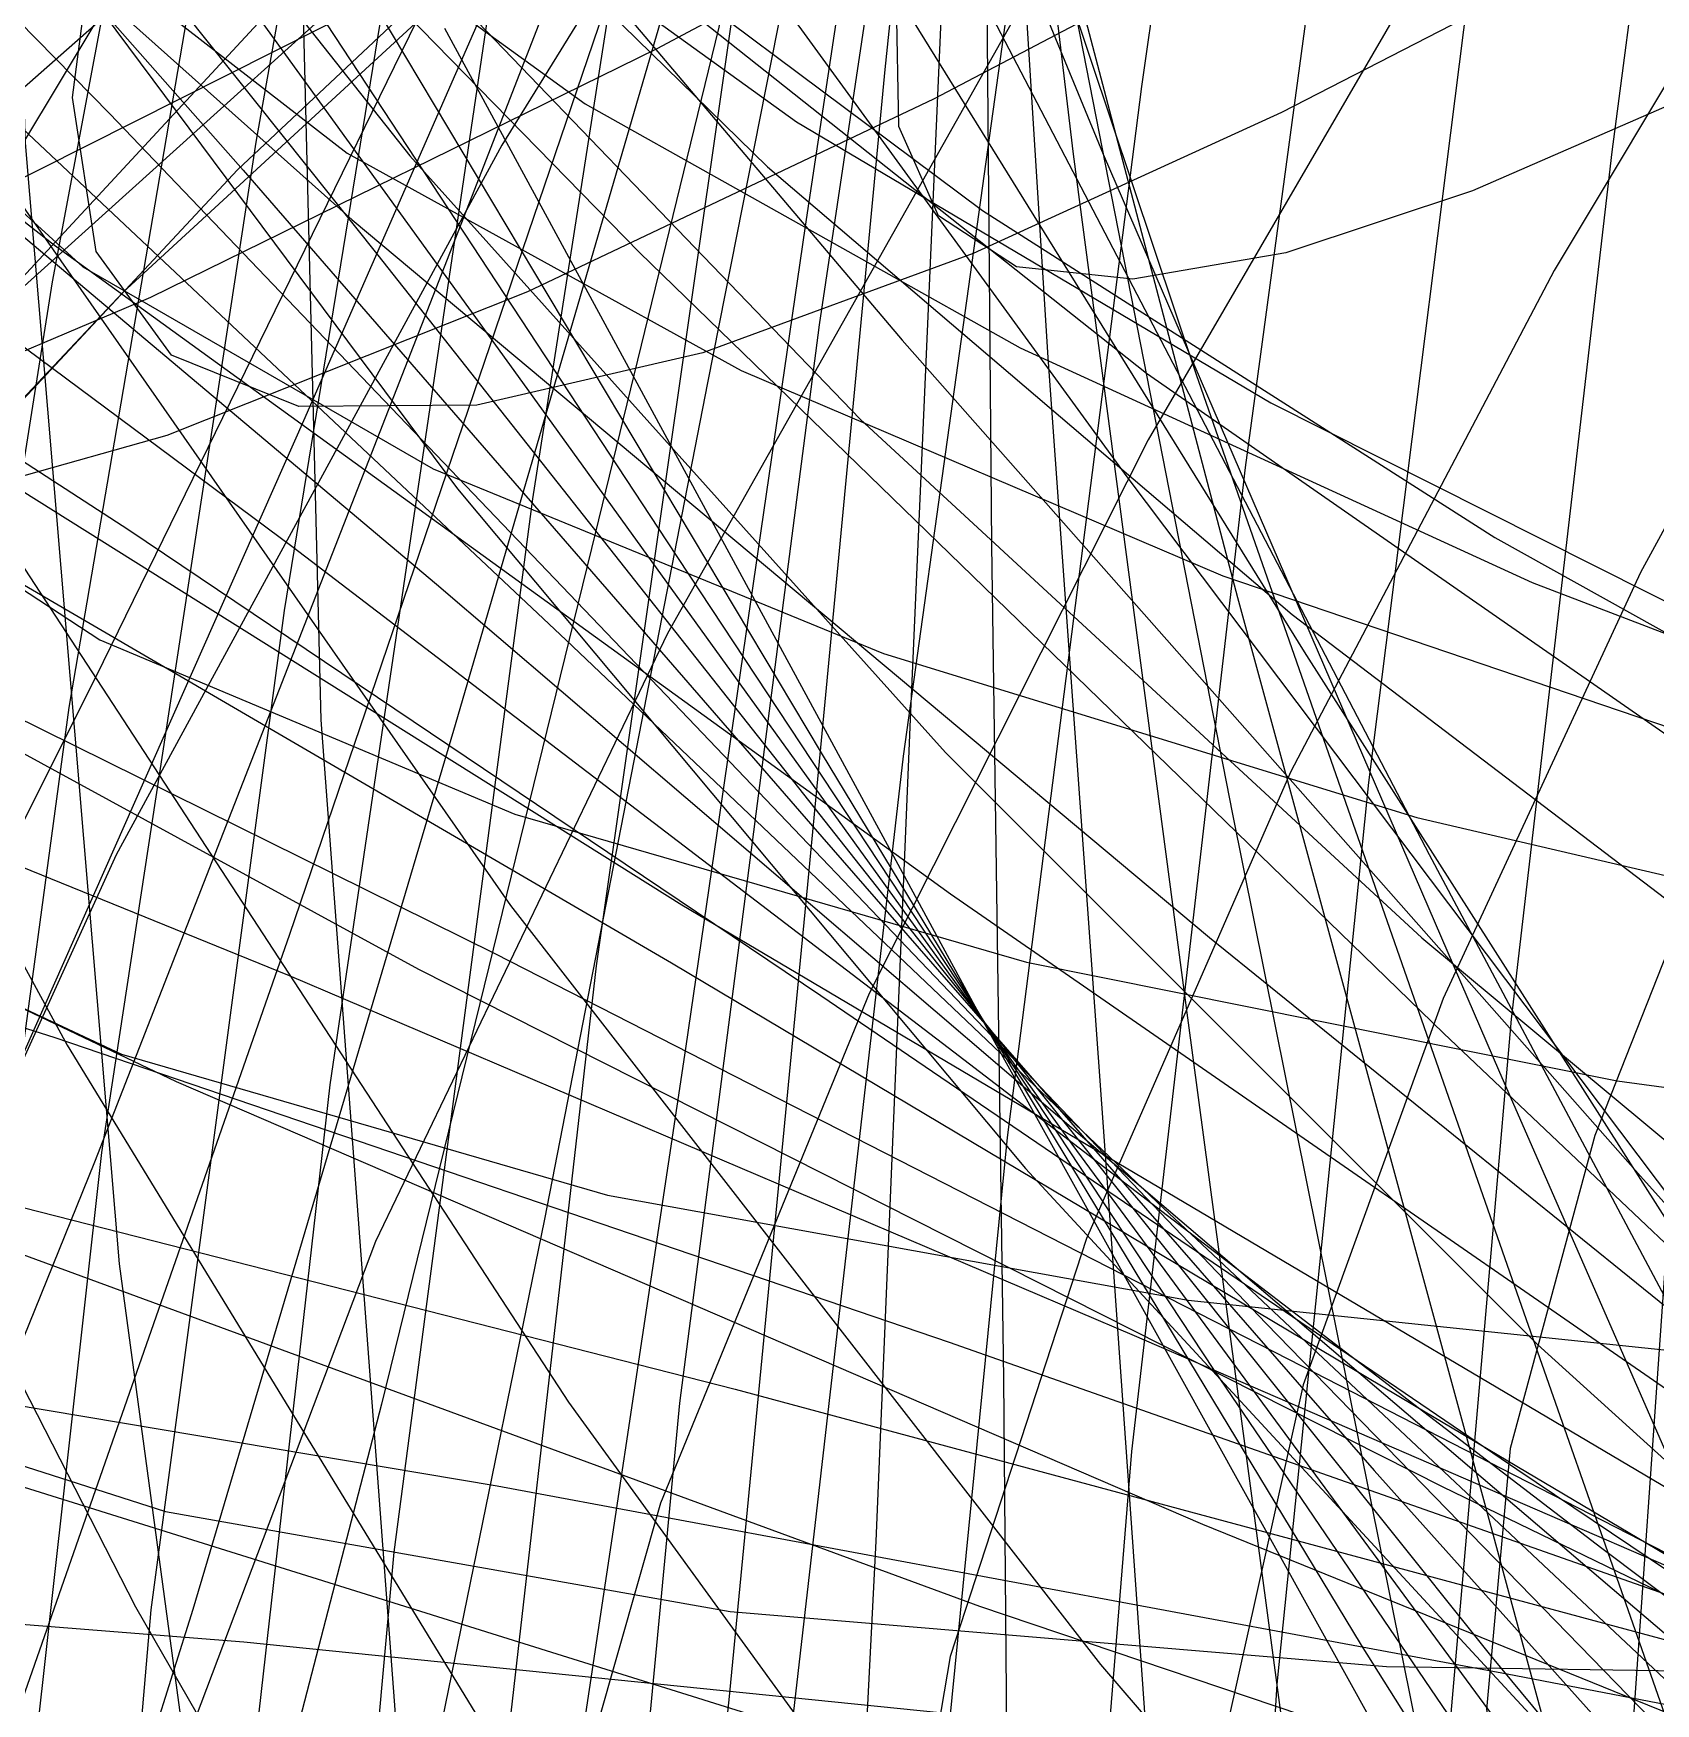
# Model space of a CAD drawing. Header units: metres. Extents: x 6 to 209, y 2 to 206.
# Drawn here: x 80.93 to 93.15, y 91.71 to 104.3 of the extents above; entities that cross this region are included whole.
import ezdxf

# ---------------------------------------------------------------- set-up
doc = ezdxf.new("R2010")
doc.units = ezdxf.units.M

msp = doc.modelspace()

# ---------------------------------------------------------------- linework, layer by layer
for points in [[(90.457, 112.1446), (89.2762, 103.9016), (88.2634, 95.9811), (87.5354, 88.6064), (87.1965, 81.9825), (87.335, 76.2894), (88.0189, 71.676), (89.2929, 68.2555), (91.1766, 66.1021), (93.6628, 65.248), (96.7175, 65.6837), (100.2808, 67.3578), (104.2682, 70.1799), (108.5738, 74.0236), (113.0734, 78.7313), (117.6288, 84.1204), (122.0925, 89.9894), (126.3129, 96.1253), (130.1395, 102.3114), (133.4286, 108.3348)], [(74.1197, 110.5187), (77.3609, 103.6914), (81.1808, 96.6766), (85.4341, 89.7174), (89.9687, 83.0601), (94.6309, 76.9446), (99.2708, 71.5965), (103.7476, 67.2189), (107.9343, 63.9849), (111.7217, 62.0318), (115.0223, 61.4557), (117.7727, 62.3083), (119.9354, 64.5946), (121.4999, 68.2729), (122.482, 73.2554), (122.9231, 79.4117), (122.8876, 86.5727), (122.4605, 94.5363), (121.7431, 103.0743), (120.8489, 111.9399)], [(80.5652, 111.9426), (80.8629, 103.4777), (81.5719, 95.0277), (82.6719, 86.8929), (84.1388, 79.3631), (85.9458, 72.708), (88.0639, 67.167), (90.4626, 62.9412), (93.1109, 60.186), (95.9776, 59.0054), (99.0322, 59.4482), (102.2456, 61.5066), (105.5899, 65.1158), (109.0392, 70.1566), (112.5696, 76.4594), (116.1591, 83.81), (119.7877, 91.9571), (123.4371, 100.6213), (127.0904, 109.5047)], [(84.0317, 111.5517), (82.6018, 103.4831), (81.4389, 95.8685), (80.6622, 88.9183), (80.3754, 82.8207), (80.6617, 77.7362), (81.5811, 73.792), (83.1667, 71.078), (85.4239, 69.6442), (88.3286, 69.499), (91.8287, 70.6097), (95.8445, 72.9036), (100.2717, 76.271), (104.9845, 80.5693), (109.8402, 85.6283), (114.6832, 91.2562), (119.3513, 97.2469), (123.6806, 103.3867), (127.512, 109.4627)], [(77.0688, 109.0764), (80.5035, 103.4838), (84.5204, 97.7292), (88.9667, 92.0091), (93.6812, 86.5239), (98.5004, 81.471), (103.2637, 77.037), (107.8196, 73.3919), (112.0302, 70.6826), (115.7765, 69.0274), (118.962, 68.5124), (121.5156, 69.1875), (123.3943, 71.0649), (124.5838, 74.1184), (125.0986, 78.2839), (124.9813, 83.4618), (124.3001, 89.5195), (123.1461, 96.2965), (121.6295, 103.6091), (119.8746, 111.2567)], [(88.123, 110.6395), (86.8485, 102.1046), (85.795, 93.9781), (85.0832, 86.4878), (84.82, 79.8404), (85.0932, 74.2147), (85.9684, 69.7557), (87.4857, 66.57), (89.6576, 64.7223), (92.4681, 64.2339), (95.8728, 65.082), (99.7999, 67.2009), (104.1523, 70.4849), (108.8108, 74.7922), (113.6381, 79.9498), (118.483, 85.7603), (123.1862, 92.0091), (127.5854, 98.4713), (131.5211, 104.9205)], [(87.0177, 110.2431), (84.2095, 103.0237), (81.3873, 95.7955), (78.5588, 88.8064), (75.7331, 82.2966), (72.9209, 76.4898), (70.1349, 71.5858), (67.3905, 67.7528), (64.7052, 65.1218), (62.0994, 63.782), (59.5961, 63.7775), (57.2202, 65.1056), (54.9991, 67.717), (52.9612, 71.5178), (51.136, 76.3719), (49.5532, 82.1066), (48.2418, 88.5186), (47.2297, 95.3805), (46.5422, 102.4497), (46.2021, 109.4763)], [(82.5297, 110.2223), (81.0661, 102.4307), (79.9151, 95.1547), (79.1925, 88.5926), (78.9966, 82.9191), (79.4041, 78.28), (80.4669, 74.7871), (82.2094, 72.515), (84.6274, 71.4986), (87.6876, 71.7327), (91.3282, 73.1721), (95.4609, 75.7336), (99.9736, 79.2994), (104.7341, 83.7216), (109.5943, 88.8271), (114.3957, 94.4243), (118.9745, 100.31), (123.1675, 106.2763)], [(93.7158, 110.2251), (92.8205, 103.409), (92.0622, 96.872), (91.5347, 90.7987), (91.3217, 85.3574), (91.4933, 80.6956), (92.103, 76.9342), (93.1857, 74.1643), (94.7554, 72.4443), (96.8047, 71.7979), (99.3049, 72.2141), (102.2059, 73.6476), (105.4387, 76.0209), (108.917, 79.2275), (112.54, 83.1354), (116.1963, 87.5926), (119.7675, 92.4321), (123.1322, 97.4782), (126.1703, 102.5527), (128.7677, 107.4812)], [(87.9635, 109.9834), (87.3417, 104.0305), (86.7587, 97.8865), (86.1662, 91.7425), (85.5162, 85.7898), (84.7637, 80.2136), (83.8689, 75.1862), (82.7987, 70.8614), (81.5291, 67.3693), (80.046, 64.8117), (78.3466, 63.2588), (76.4396, 62.7468), (74.3457, 63.2767), (72.0967, 64.8148), (69.7355, 67.2933), (67.314, 70.6135), (64.8921, 74.649), (62.5357, 79.2501), (60.3143, 84.2495), (58.299, 89.4681), (56.5595, 94.7213), (55.1622, 99.8256), (54.1677, 104.6049)], [(86.2591, 110.0145), (88.9879, 103.3906), (91.9745, 96.473), (95.054, 89.4367), (98.0581, 82.4609), (100.8221, 75.7233), (103.1907, 69.3943), (105.0244, 63.6318), (106.2048, 58.5758), (106.639, 54.3443), (106.2636, 51.0295), (105.047, 48.6948), (102.9911, 47.3736), (100.1312, 47.0677), (96.5356, 47.7483), (92.3026, 49.3569), (87.558, 51.8077), (82.45, 54.9911), (77.1448, 58.7773), (71.8205, 63.0217)], [(91.1139, 108.8332), (90.0593, 101.0309), (89.2023, 93.6139), (88.65, 86.7907), (88.4963, 80.7498), (88.8186, 75.6532), (89.6736, 71.6319), (91.0955, 68.781), (93.0939, 67.1571), (95.6528, 66.7769), (98.7313, 67.6167), (102.264, 69.6135), (106.1635, 72.6681), (110.3226, 76.6485), (114.6188, 81.3946), (118.9176, 86.7248), (123.0775, 92.4418), (126.9549, 98.34), (130.4093, 104.2129), (133.3081, 109.8603)], [(88.0165, 109.6561), (88.7621, 103.3918), (89.6233, 96.8829), (90.5035, 90.3159), (91.3061, 83.8794), (91.938, 77.7576), (92.3134, 72.1246), (92.3575, 67.1382), (92.0097, 62.9349), (91.2261, 59.6254), (89.9817, 57.291), (88.2713, 55.9808), (86.1106, 55.7107), (83.5355, 56.4627), (80.6013, 58.1859), (77.3811, 60.7984), (73.9634, 64.1907)], [(77.2201, 108.0552), (81.5006, 103.6949), (85.8605, 99.1412), (90.2171, 94.5778), (94.4878, 90.189), (98.5929, 86.1526), (102.4577, 82.6341), (106.014, 79.7798), (109.2025, 77.7122), (111.974, 76.5248), (114.2905, 76.2791), (116.126, 77.0018), (117.4671, 78.6841), (118.3127, 81.2813), (118.6735, 84.7149), (118.5717, 88.8748), (118.0395, 93.6229), (117.1175, 98.7985), (115.8536, 104.2234), (114.3007, 109.7084)], [(86.3586, 105.5991), (85.1662, 97.2746), (84.2808, 89.5109), (83.8165, 82.5234), (83.8694, 76.5018), (84.5146, 71.6038), (85.8018, 67.9502), (87.754, 65.6208), (90.365, 64.6525), (93.5999, 65.0379), (97.3954, 66.726), (101.6618, 69.6246), (106.2857, 73.6036), (111.1335, 78.5001), (116.0564, 84.124), (120.8948, 90.265), (125.4845, 96.7004), (129.6619, 103.2029), (133.2702, 109.5484)], [(80.4069, 107.4853), (84.5802, 101.7149), (88.7526, 95.9298), (92.8601, 90.3491), (96.8411, 85.1847), (100.6367, 80.6341), (104.1931, 76.8728), (107.4622, 74.0482), (110.4027, 72.2741), (112.9806, 71.6266), (115.1705, 72.1411), (116.955, 73.8111), (118.3251, 76.5881), (119.2804, 80.3831), (119.8277, 85.07), (119.9813, 90.4896), (119.7616, 96.4553), (119.1943, 102.7594), (118.3093, 109.181)], [(85.999, 109.2111), (84.6871, 100.7934), (83.6429, 92.8548), (82.9859, 85.6162), (82.8195, 79.2754), (83.2271, 74.0007), (84.2679, 69.9251), (85.9746, 67.1425), (88.3514, 65.7045), (91.3732, 65.619), (94.9863, 66.8504), (99.1094, 69.3212), (103.6365, 72.9147), (108.4399, 77.48), (113.3747, 82.8369), (118.2836, 88.7829), (123.0025, 95.1002), (127.366, 101.5637), (131.2132, 107.9489)], [(86.2637, 108.9275), (82.9624, 101.3813), (79.6523, 93.9142), (76.3532, 86.7864), (73.0857, 80.247), (69.8715, 74.5244), (66.7334, 69.8191), (63.6954, 66.2957), (60.7824, 64.0779), (58.02, 63.2434), (55.4347, 63.8211), (53.0528, 65.7908), (50.9008, 69.0827), (49.0043, 73.5808), (47.3881, 79.1263), (46.0752, 85.5235), (45.0863, 92.5465), (44.4398, 99.9473), (44.1507, 107.4645)], [(87.6577, 108.9161), (86.741, 102.8501), (85.8408, 96.6512), (84.9179, 90.5159), (83.9344, 84.6386), (82.8553, 79.2052), (81.6508, 74.3865), (80.2977, 70.3325), (78.7809, 67.1672), (77.0943, 64.9843), (75.2417, 63.844), (73.237, 63.7712), (71.1042, 64.7546), (68.877, 66.747), (66.5978, 69.6673), (64.3165, 73.4034), (62.0892, 77.8162), (59.9761, 82.7446), (58.0398, 88.0109), (56.3431, 93.4277), (54.9467, 98.804), (53.9071, 103.9523), (53.2749, 108.6949)], [(87.8779, 108.9914), (84.4568, 103.4604), (81.5503, 98.11), (79.2796, 93.1192), (77.7507, 88.6497), (77.0499, 84.8407), (77.2406, 81.8041), (78.3611, 79.6201), (80.4221, 78.3351), (83.4066, 77.9601), (87.2691, 78.4702), (91.9375, 79.8059), (97.3141, 81.8757), (103.2795, 84.5593), (109.6951, 87.7123), (116.4081, 91.172), (123.2558, 94.7631), (130.0708, 98.3045), (136.6864, 101.6165), (142.9418, 104.5273)], [(83.4206, 105.2764), (87.1572, 101.3945), (91.39, 97.4861), (95.9618, 93.6823), (100.7082, 90.1156), (105.4633, 86.9152), (110.0652, 84.2026), (114.3622, 82.0872), (118.2178, 80.6623), (121.5154, 80.0015), (124.1621, 80.1565), (126.0918, 81.1544), (127.2676, 82.9971), (127.6822, 85.6607), (127.3584, 89.0963), (126.3476, 93.231), (124.7277, 97.9706), (122.5999, 103.2022), (120.0849, 108.7982)], [(87.4502, 108.4129), (89.6879, 101.7315), (92.1048, 94.809), (94.5534, 87.8275), (96.8853, 80.9715), (98.957, 74.4214), (100.6358, 68.3483), (101.8046, 62.9079), (102.3669, 58.2362), (102.2502, 54.4442), (101.4094, 51.6152), (99.8286, 49.8021), (97.5218, 49.0256), (94.533, 49.2742), (90.9348, 50.5048), (86.8259, 52.6444), (82.328, 55.5928), (77.5817, 59.2269), (72.7412, 63.4043)], [(80.0046, 108.2671), (85.4941, 102.6512), (91.5548, 96.7641), (97.941, 90.7136), (104.3951, 84.6128), (110.6574, 78.5768), (116.4754, 72.72), (121.6128, 67.1523), (125.8585, 61.9766), (129.034, 57.2856), (131.0001, 53.1592), (131.6621, 49.6627), (130.973, 46.8448), (128.9358, 44.7367), (125.6032, 43.3513), (121.076, 42.6833), (115.4994, 42.7097), (109.0586, 43.3912), (101.9714, 44.6736), (94.4815, 46.49), (86.8491, 48.7632), (79.3423, 51.409), (72.2272, 54.3384)], [(87.2381, 107.8973), (86.0073, 101.6674), (84.7766, 95.3658), (83.5157, 89.1954), (82.1961, 83.3552), (80.7925, 78.033), (79.2844, 73.3989), (77.6575, 69.5997), (75.9049, 66.7536), (74.0276, 64.9462), (72.035, 64.2276), (69.9455, 64.6106), (67.7858, 66.0704), (65.5904, 68.5458), (63.401, 71.9408), (61.265, 76.1285), (59.2344, 80.9557), (57.3638, 86.248), (55.7089, 91.816), (54.3245, 97.4624), (53.2627, 102.9886), (52.5706, 108.2018)], [(83.6609, 108.1589), (79.9889, 102.0518), (76.9398, 96.2125), (74.6446, 90.8341), (73.215, 86.0885), (72.7399, 82.1208), (73.2813, 79.0437), (74.8717, 76.9339), (77.513, 75.8298), (81.1749, 75.73), (85.7964, 76.5937), (91.2866, 78.3425), (97.5272, 80.8635), (104.3765, 84.0137), (111.6733, 87.6253), (119.2419, 91.5122), (126.8975, 95.4772), (134.4523, 99.3192), (141.7209, 102.8411), (148.5268, 105.8573)], [(76.0942, 107.9164), (80.4585, 103.9444), (84.9377, 99.7303), (89.4423, 95.4488), (93.8819, 91.2772), (98.1686, 87.3887), (102.2191, 83.9464), (105.9571, 81.097), (109.3154, 78.9654), (112.2375, 77.6503), (114.6793, 77.2201), (116.61, 77.7107), (118.0125, 79.1238), (118.8836, 81.4265), (119.2337, 84.5526), (119.0862, 88.4047), (118.4757, 92.8575), (117.4473, 97.762), (116.0541, 102.951), (114.3556, 108.2447)], [(77.55, 108.0498), (83.3273, 102.8976), (89.7893, 97.4883), (96.6842, 91.9092), (103.7444, 86.2525), (110.6963, 80.6136), (117.2707, 75.088), (123.2117, 69.7692), (128.2869, 64.7463), (132.295, 60.1015), (135.0735, 55.9079), (136.5045, 52.228), (136.5192, 49.1118), (135.1003, 46.5959), (132.2825, 44.7026), (128.152, 43.4397), (122.843, 42.8008), (116.5331, 42.7654), (109.4375, 43.3005), (101.8008, 44.3618), (93.8889, 45.8953), (85.9793, 47.8393), (78.3515, 50.1272), (71.277, 52.6889)], [(82.3662, 108.02), (87.4719, 101.9888), (93.0368, 95.689), (98.8252, 89.2477), (104.5935, 82.7968), (110.0991, 76.4693), (115.1093, 70.3954), (119.41, 64.6984), (122.8133, 59.4916), (125.1646, 54.8746), (126.3486, 50.9307), (126.2932, 47.7244), (124.9724, 45.2999), (122.4075, 43.68), (118.6666, 42.8657), (113.862, 42.8366), (108.1466, 43.5521), (101.7088, 44.9529), (94.7654, 46.9636), (87.5544, 49.4954), (80.3265, 52.4494), (73.3361, 55.7201)], [(88.1819, 108.0712), (88.5713, 101.8603), (89.0315, 95.4662), (89.4798, 89.0764), (89.8344, 82.8786), (90.0179, 77.0541), (89.9602, 71.7717), (89.602, 67.1824), (88.8972, 63.414), (87.8149, 60.5669), (86.3411, 58.711), (84.4795, 57.8835), (82.252, 58.0877), (79.6976, 59.293), (76.8723, 61.4365), (73.8465, 64.4251)], [(78.2794, 108.0597), (82.5061, 103.2724), (86.7815, 98.3445), (91.0293, 93.4702), (95.1741, 88.8418), (99.1436, 84.6432), (102.8704, 81.0425), (106.2938, 78.1868), (109.3612, 76.1956), (112.0294, 75.1576), (114.2655, 75.1264), (116.0473, 76.1191), (117.3638, 78.1152), (118.2151, 81.0569), (118.6116, 84.8518), (118.5736, 89.3752), (118.1302, 94.4749), (117.3175, 99.9763), (116.1779, 105.6885)], [(84.1303, 108.0172), (82.816, 99.9513), (81.8103, 92.421), (81.2278, 85.6339), (81.1658, 79.773), (81.7005, 74.9909), (82.8828, 71.405), (84.7367, 69.0935), (87.2575, 68.093), (90.4114, 68.398), (94.1362, 69.9611), (98.3432, 72.695), (102.9199, 76.476), (107.7335, 81.1485), (112.6355, 86.5308), (117.4669, 92.4214), (122.0634, 98.6067), (126.2611, 104.868)], [(87.4706, 107.9771), (82.4639, 103.2733), (78.2026, 98.7106), (74.8546, 94.4263), (72.5607, 90.5404), (71.4292, 87.1521), (71.5319, 84.3363), (72.9016, 82.1413), (75.5301, 80.5881), (79.3685, 79.6697), (84.3282, 79.3523), (90.2842, 79.5768), (97.0784, 80.2618), (104.5251, 81.3072), (112.4171, 82.5982), (120.5323, 84.0104), (128.6412, 85.4144), (136.5148, 86.6818), (143.9314, 87.6898), (150.6849, 88.3267), (156.5908, 88.496)], [(79.3269, 107.8882), (83.5217, 102.6302), (87.7386, 97.2905), (91.9075, 92.0751), (95.9596, 87.1858), (99.8297, 82.8129), (103.4571, 79.1284), (106.7879, 76.2795), (109.7752, 74.3833), (112.3809, 73.5226), (114.5763, 73.7427), (116.342, 75.0496), (117.6686, 77.4095), (118.5563, 80.7503), (119.0144, 84.9634), (119.0606, 89.9079), (118.7199, 95.4154), (118.0239, 101.2956), (117.0088, 107.3433)], [(82.5074, 106.913), (81.1938, 99.2202), (80.2294, 92.1155), (79.7236, 85.7919), (79.7673, 80.4172), (80.4285, 76.1277), (81.7499, 73.0246), (83.7462, 71.1701), (86.4036, 70.5863), (89.6791, 71.2544), (93.5024, 73.1158), (97.7772, 76.0744), (102.3849, 80.0003), (107.1881, 84.7347), (112.0352, 90.0955), (116.766, 95.884), (121.217, 101.8922), (125.227, 107.9096)], [(84.0233, 104.3404), (88.0523, 96.9103), (92.0369, 89.7298), (95.9362, 83.0575), (99.7113, 77.134), (103.325, 72.1741), (106.7432, 68.3581), (109.9341, 65.8262), (112.8697, 64.6729), (115.5247, 64.9439), (117.8779, 66.6341), (119.9114, 69.6879), (121.6106, 74.001), (122.9649, 79.424), (123.9668, 85.7677), (124.6119, 92.8096), (124.8992, 100.3019), (124.8303, 107.9802)], [(74.4389, 107.5594), (77.8148, 100.0302), (81.6946, 92.4418), (85.9363, 85.0609), (90.3941, 78.1516), (94.9237, 71.9656), (99.387, 66.7335), (103.6571, 62.6565), (107.6226, 59.8991), (111.1907, 58.5834), (114.2905, 58.7843), (116.8749, 60.5272), (118.9219, 63.7862), (120.4342, 68.4854), (121.4394, 74.5011), (121.9875, 81.6659), (122.1487, 89.7743), (122.0101, 98.5895), (121.6719, 107.8518)], [(74.8444, 107.663), (79.3255, 104.0517), (83.9635, 100.152), (88.6608, 96.131), (93.3187, 92.16), (97.8397, 88.4085), (102.131, 85.0382), (106.1065, 82.1965), (109.6897, 80.0113), (112.8157, 78.5864), (115.4329, 77.997), (117.5041, 78.2876), (119.0076, 79.4697), (119.9371, 81.5211), (120.3019, 84.387), (120.1256, 87.9812), (119.4454, 92.1896), (118.3101, 96.8737), (116.7786, 101.8753), (114.917, 107.0228)], [(80.2989, 107.7567), (83.7617, 103.3785), (87.7999, 98.8831), (92.2604, 94.4206), (96.9806, 90.1451), (101.7939, 86.2094), (106.5359, 82.7592), (111.0502, 79.9282), (115.1933, 77.8333), (118.8402, 76.5702), (121.8879, 76.21), (124.2594, 76.7966), (125.9059, 78.3447), (126.808, 80.8394), (126.9764, 84.2363), (126.4507, 88.4627), (125.2979, 93.4199), (123.6095, 98.9865), (121.4977, 105.0221)], [(80.3481, 105.9342), (84.1227, 100.8688), (88.4016, 95.7473), (93.026, 90.7457), (97.8307, 86.0406), (102.6508, 81.8034), (107.3264, 78.1937), (111.709, 75.3541), (115.6664, 73.405), (119.0866, 72.4399), (121.8824, 72.5223), (123.9933, 73.6829), (125.388, 75.9189), (126.0646, 79.1933), (126.0504, 83.4361), (125.4007, 88.5468), (124.1958, 94.397), (122.5382, 100.8352), (120.5481, 107.6912)], [(94.6298, 107.5654), (93.876, 101.4993), (93.2739, 95.7455), (92.9044, 90.4655), (92.8383, 85.8045), (93.1332, 81.8868), (93.8311, 78.8116), (94.9564, 76.6504), (96.5149, 75.444), (98.4929, 75.2024), (100.8579, 75.9041), (103.559, 77.4974), (106.5286, 79.9028), (109.6849, 83.0157), (112.9345, 86.7104), (116.1753, 90.8449), (119.3007, 95.266), (122.2027, 99.8145), (124.7762, 104.3315)], [(85.2764, 107.3913), (81.4509, 99.5654), (77.6308, 91.9163), (73.8486, 84.7149), (70.1373, 78.2169), (66.5299, 72.6535), (63.0594, 68.2234), (59.7579, 65.0852), (56.6569, 63.3525), (53.7865, 63.0889), (51.175, 64.3065), (48.8488, 66.9647), (46.8317, 70.972), (45.1445, 76.1889), (43.8053, 82.433), (42.8282, 89.4849), (42.2242, 97.0967), (42, 105)], [(86.7053, 106.8605), (85.1322, 100.419), (83.5483, 93.9716), (81.9323, 87.7295), (80.2651, 81.8973), (78.5305, 76.6654), (76.7173, 72.2041), (74.8196, 68.6572), (72.8377, 66.1371), (70.7793, 64.7207), (68.6588, 64.4473), (66.4982, 65.3167), (64.3259, 67.2894), (62.1769, 70.2884), (60.0914, 74.2013), (58.1139, 78.8846), (56.2915, 84.1692), (54.6732, 89.8655), (53.3074, 95.7711), (52.2409, 101.677), (51.5171, 107.3757)], [(73.4195, 107.288), (78.0482, 104.0249), (82.8833, 100.4289), (87.8189, 96.6599), (92.7461, 92.8842), (97.5572, 89.2683), (102.1478, 85.9729), (106.4208, 83.1466), (110.2888, 80.9207), (113.6767, 79.404), (116.5235, 78.6786), (118.7846, 78.7973), (120.4321, 79.7807), (121.4554, 81.617), (121.8615, 84.2617), (121.6741, 87.6392), (120.9321, 91.6453), (119.6882, 96.1507), (118.0069, 101.0056), (115.9616, 106.0449)], [(84.5229, 107.3406), (89.1655, 100.9608), (94.1605, 94.3308), (99.286, 87.5952), (104.3152, 80.9023), (109.0255, 74.3998), (113.2061, 68.2304), (116.6668, 62.5272), (119.2438, 57.4102), (120.8071, 52.9823), (121.2645, 49.3263), (120.5654, 46.5029), (118.7032, 44.5487), (115.715, 43.4758), (111.6813, 43.2713), (106.7228, 43.8985), (100.9961, 45.2984), (94.6891, 47.3922), (88.0134, 50.0841), (81.1977, 53.2647), (74.4794, 56.8154)], [(75.1273, 107.3657), (81.0845, 102.7048), (87.8375, 97.8172), (95.1324, 92.7691), (102.6956, 87.6313), (110.2441, 82.4776), (117.4955, 77.383), (124.1778, 72.4221), (130.0398, 67.6672)], [(77.1105, 106.7204), (80.7807, 100.3873), (84.9592, 93.9856), (89.4914, 87.7385), (94.218, 81.8683), (98.9803, 76.5891), (103.6263, 72.0986), (108.0152, 68.5718), (112.0227, 66.1538), (115.5448, 64.9554), (118.5013, 65.0485), (120.8383, 66.4636), (122.5294, 69.1886), (123.5765, 73.1687), (124.0087, 78.3085), (123.8813, 84.4745), (123.2725, 91.5002), (122.2806, 99.191), (121.0196, 107.3309)], [(82.8892, 107.2466), (83.0924, 99.1278), (83.6841, 91.1971), (84.6543, 83.7364), (85.9896, 77.0116), (87.673, 71.2633), (89.6846, 66.6979), (92.0019, 63.4804), (94.6, 61.7286), (97.4526, 61.5086), (100.5317, 62.8328), (103.8087, 65.6589), (107.254, 69.8916), (110.8382, 75.3859), (114.5316, 81.9518), (118.305, 89.3615), (122.1295, 97.3571), (125.9767, 105.6596)], [(88.6339, 107.1478), (87.4804, 98.854), (86.5831, 91.0429), (86.0556, 83.9327), (85.9959, 77.7183), (86.4826, 72.5649), (87.5709, 68.6024), (89.2908, 65.9217), (91.6446, 64.5717), (94.6069, 64.5577), (98.1248, 65.8421), (102.1193, 68.346), (106.4878, 71.9518), (111.1074, 76.5083), (115.839, 81.8359), (120.5318, 87.7332), (125.0292, 93.9843), (129.1732, 100.3664), (132.8112, 106.6578)], [(70.2253, 95.5244), (77.0825, 94.5889), (84.4206, 93.3542), (92.0336, 91.937), (99.7071, 90.4615), (107.2256, 89.0541), (114.3792, 87.8389), (120.9706, 86.9318), (126.8218, 86.4366), (131.7797, 86.4399), (135.7209, 87.0079), (138.5557, 88.1833), (140.2305, 89.9831), (140.7296, 92.3977), (140.0749, 95.3904), (138.3248, 98.8986), (135.5717, 102.8353), (131.9387, 107.0919)], [(97.0369, 107.118), (94.8922, 103.6394), (93.0379, 100.238), (91.5499, 97.0285), (90.4956, 94.1164), (89.9316, 91.5941), (89.9009, 89.5378), (90.4319, 88.0048), (91.5366, 87.0314), (93.2103, 86.632), (95.4309, 86.7984), (98.1597, 87.5006), (101.3425, 88.6874), (104.9107, 90.2889), (108.7836, 92.2191), (112.8709, 94.3788), (117.0751, 96.6599), (121.2949, 98.949), (125.4283, 101.1319), (129.3756, 103.0981), (133.0427, 104.7445)], [(83.0699, 106.6098), (86.4583, 103.2966), (90.4123, 99.9227), (94.783, 96.5966), (99.4106, 93.4306), (104.1304, 90.5361), (108.7781, 88.0204), (113.1962, 85.9826), (117.2387, 84.5097), (120.777, 83.674), (123.7036, 83.5301), (125.9362, 84.1128), (127.4202, 85.4358), (128.1302, 87.4908), (128.071, 90.248), (127.277, 93.6561), (125.8107, 97.6444), (123.7599, 102.125), (121.2346, 106.9948)], [(86.387, 106.7581), (81.5992, 102.3484), (77.5974, 98.0984), (74.5409, 94.1323), (72.5606, 90.557), (71.7537, 87.4588), (72.1803, 84.9009), (73.861, 82.9212), (76.7756, 81.5318), (80.8636, 80.7189), (86.026, 80.4443), (92.1284, 80.6468), (99.005, 81.2454), (106.4646, 82.1427), (114.2963, 83.2293), (122.2768, 84.388), (130.178, 85.4989), (137.774, 86.4443), (144.8492, 87.1136), (151.2051, 87.4077)], [(71.7827, 106.7562), (76.5816, 103.8462), (81.646, 100.5603), (86.8602, 97.0515), (92.1047, 93.4813), (97.2595, 90.0136), (102.2076, 86.8081), (106.8388, 84.0148), (111.053, 81.7682), (114.7629, 80.1821), (117.8967, 79.3455), (120.4001, 79.319), (122.2376, 80.1325), (123.393, 81.7837), (123.87, 84.2381), (123.691, 87.4301), (122.8965, 91.2649), (121.5429, 95.6219), (119.7004, 100.3588), (117.4501, 105.3164)], [(81.5479, 106.7917), (85.696, 100.4766), (89.8239, 94.2238), (93.8745, 88.2659), (97.7931, 82.8255), (101.5279, 78.1067), (105.0314, 74.2882), (108.2613, 71.5168), (111.1811, 69.9016), (113.7605, 69.5106), (115.9765, 70.3677), (117.8125, 72.452), (119.2593, 75.6983), (120.314, 79.999), (120.9805, 85.2084), (121.2681, 91.1472), (121.1915, 97.6092), (120.7696, 104.3683)], [(60.3043, 106.7169), (61.1886, 103.9695), (63.6094, 101.3058), (67.5001, 98.7356), (72.7435, 96.2594), (79.1751, 93.8697), (86.5892, 91.552), (94.7456, 89.2858), (103.3783, 87.047), (112.204, 84.8093), (120.9327, 82.5459), (129.2773, 80.232), (136.9635, 77.8461), (143.7399, 75.3717), (149.3861, 72.7989), (153.7208, 70.1258)], [(88.246, 106.7218), (90.0012, 100.0503), (91.8699, 93.1962), (93.7222, 86.3461), (95.4291, 79.6864), (96.8678, 73.3977), (97.9268, 67.6486), (98.5098, 62.5903), (98.54, 58.3517), (97.9634, 55.0353), (96.7506, 52.7138), (94.8986, 51.4281), (92.431, 51.1861), (89.3978, 51.9628), (85.8736, 53.7012), (81.9553, 56.3149), (77.7586, 59.6911), (73.4145, 63.695)], [(88.0942, 106.6071), (88.1471, 100.4454), (88.2359, 94.1615), (88.2908, 87.9438), (88.2433, 81.9786), (88.0301, 76.4439), (87.5951, 71.5033), (86.8924, 67.3002), (85.8882, 63.9537), (84.5627, 61.5539), (82.9109, 60.1595), (80.9437, 59.7956), (78.6872, 60.453), (76.1829, 62.0891), (73.4858, 64.6291), (70.6632, 67.9691), (67.7922, 71.9796), (64.9575, 76.5107), (62.2481, 81.3967), (59.7547, 86.4627), (57.566, 91.5303), (55.766, 96.4244), (54.4309, 100.9788), (53.626, 105.0424)], [(61.1024, 106.5662), (63.8953, 103.7233), (68.145, 100.8868), (73.7163, 98.0623), (80.4273, 95.2506), (88.0564, 92.4484), (96.3497, 89.6489), (105.0298, 86.8439), (113.8053, 84.0241), (122.3815, 81.1814), (130.47, 78.3092), (137.7995, 75.4042), (144.1248, 72.4674), (149.2353, 69.5046), (152.9629, 66.5273)], [(89.7325, 106.3752), (85.6245, 104.1846), (81.809, 102.3126), (78.3735, 100.8549), (75.393, 99.8913), (72.9285, 99.4817), (71.0249, 99.6648), (69.71, 100.4558), (68.9937, 101.8464), (68.8684, 103.8047), (69.3093, 106.2762)], [(84.3458, 104.4083), (83.159, 96.3766), (82.3212, 88.9635), (81.9421, 82.3726), (82.1123, 76.7803), (82.8998, 72.3305), (84.3468, 69.1293), (86.4674, 67.2422), (89.2468, 66.6919), (92.6411, 67.4581), (96.5785, 69.4782), (100.9613, 72.6503), (105.6689, 76.8366), (110.5621, 81.8689), (115.4875, 87.5542), (120.2828, 93.6823), (124.7824, 100.0329), (128.8234, 106.3834)], [(94.7272, 106.4216), (92.3862, 102.5148), (90.4032, 98.7382), (88.8618, 95.2181), (87.8346, 92.0689), (87.3811, 89.3891), (87.5449, 87.2577), (88.3523, 85.7318), (89.8107, 84.8443), (91.9082, 84.6029), (94.6135, 84.9901), (97.8767, 85.9638), (101.6307, 87.4594), (105.7928, 89.3915), (110.2675, 91.6579), (114.9493, 94.143), (119.7256, 96.7226), (124.481, 99.2681), (129.1, 101.6516), (133.4713, 103.7511), (137.491, 105.4544)], [(86.3836, 106.2878), (90.504, 99.6397), (94.8789, 92.7743), (99.3022, 85.8509), (103.5668, 79.031), (107.4718, 72.4736), (110.8299, 66.3302), (113.4752, 60.7401), (115.2686, 55.8258), (116.1036, 51.69), (115.9102, 48.4118), (114.6578, 46.045), (112.3563, 44.6163), (109.0564, 44.1249), (104.8475, 44.5432), (99.8551, 45.8176), (94.2364, 47.871), (88.1747, 50.6059), (81.8733, 53.9076), (75.5481, 57.6487), (69.4202, 61.6937)], [(86.0436, 105.7381), (84.0929, 99.0474), (82.1262, 92.4235), (80.1317, 86.0871), (78.0996, 80.2489), (76.0233, 75.1031), (73.9003, 70.8199), (71.7328, 67.5397), (69.5284, 65.3687), (67.3003, 64.3745), (65.0675, 64.584), (62.8545, 65.9827), (60.6912, 68.5147), (58.6117, 72.0852), (56.654, 76.5637), (54.8587, 81.7883), (53.2678, 87.5718), (51.9234, 93.7083), (50.8663, 99.9803), (50.135, 106.1662)], [(72.865, 106.2423), (78.8882, 102.079), (85.8116, 97.7337), (93.3834, 93.2527), (101.3289, 88.6851), (109.3597, 84.0828), (117.1845, 79.499), (124.5191, 74.9877), (131.097, 70.6026)], [(64.7366, 106.0771), (69.2856, 102.9188), (75.1065, 99.6898), (82.0021, 96.4019), (89.7374, 93.0659), (98.0477, 89.6916), (106.6476, 86.2889), (115.2417, 82.8682), (123.5343, 79.4412), (131.24, 76.0213), (138.094, 72.6241), (143.8612, 69.2678), (148.3443, 65.9735), (151.3912, 62.765)], [(69.9189, 106.0068), (74.8977, 103.4716), (80.2113, 100.5199), (85.7343, 97.2978), (91.3351, 93.9616), (96.8802, 90.6717), (102.2384, 87.5867), (107.2847, 84.8575), (111.9042, 82.6213), (115.9956, 80.9968), (119.4741, 80.0792), (122.2739, 79.9367), (124.3498, 80.608), (125.6786, 82.1002), (126.259, 84.3886), (126.1116, 87.4172), (125.2773, 91.1006), (123.8157, 95.3266), (121.8029, 99.9603), (119.3281, 104.8485)], [(84.9118, 106.0554), (80.2926, 101.8913), (76.5075, 97.9002), (73.709, 94.1946), (72.0192, 90.87), (71.5252, 88.0016), (72.2758, 85.6421), (74.2797, 83.8206), (77.5045, 82.5416), (81.8775, 81.7858), (87.2882, 81.511), (93.5916, 81.6548), (100.6128, 82.1369), (108.153, 82.8629), (115.9959, 83.7283), (123.9148, 84.623), (131.6804, 85.4358), (139.0685, 86.0591), (145.8672, 86.3933), (151.884, 86.3511)], [(82.7578, 105.7551), (86.8624, 98.8794), (90.9319, 92.154), (94.917, 85.825), (98.7702, 80.1249), (102.4473, 75.2638), (105.907, 71.4223), (109.1128, 68.7448), (112.0322, 67.3344), (114.6384, 67.2488), (116.9093, 68.4986), (118.8286, 71.0465), (120.385, 74.8085), (121.5725, 79.6569), (122.3901, 85.4247), (122.841, 91.9113), (122.9328, 98.8898), (122.6765, 106.1149)], [(72.4496, 97.4123), (79.1425, 95.8886), (86.2137, 94.084), (93.4705, 92.129), (100.7149, 90.1599), (107.7497, 88.3138), (114.3853, 86.723), (120.4459, 85.5093), (125.7748, 84.7799), (130.2397, 84.622), (133.7367, 85.1003), (136.1933, 86.2531), (137.5708, 88.0911), (137.8647, 90.5964), (137.1047, 93.7226), (135.353, 97.3962), (132.7019, 101.5187), (129.27, 105.9699)], [(78.6254, 105.8895), (79.5047, 104.175), (81.2986, 102.5439), (83.9398, 101.0197), (87.3315, 99.6275), (91.3509, 98.3929), (95.8538, 97.3416), (100.679, 96.4983), (105.6547, 95.8862), (110.6041, 95.5262), (115.3518, 95.4359), (119.7302, 95.6295), (123.5851, 96.1165), (126.7811, 96.9019), (129.2068, 97.9856), (130.7784, 99.3621), (131.4428, 101.0208), (131.1793, 102.9457), (130.0006, 105.1158)], [(91.8998, 105.8833), (90.9883, 98.6553), (90.2956, 91.8607), (89.9177, 85.6894), (89.9371, 80.3104), (90.4193, 75.8661), (91.4099, 72.4676), (92.9327, 70.1915), (94.9882, 69.0775), (97.5531, 69.1274), (100.5809, 70.3055), (104.0032, 72.54), (107.7318, 75.7261), (111.6615, 79.7298), (115.6739, 84.3929), (119.6411, 89.5389), (123.4305, 94.9793), (126.909, 100.5201), (129.9485, 105.9692)], [(83.0585, 105.8379), (78.5671, 101.8794), (74.9667, 98.1019), (72.4041, 94.6076), (70.9933, 91.4817), (70.8119, 88.7895), (71.8976, 86.5748), (74.2465, 84.8586), (77.8136, 83.6391), (82.5129, 82.8922), (88.2213, 82.5731), (94.7814, 82.6183), (102.0075, 82.9488), (109.6912, 83.4736), (117.6088, 84.0932), (125.5283, 84.7046), (133.2175, 85.2049), (140.4518, 85.4963), (147.0213, 85.4897), (152.7386, 85.1092)], [(83.7347, 105.7576), (86.6767, 103.6343), (90.2518, 101.5184), (94.3264, 99.4682), (98.7513, 97.5451), (103.367, 95.8113), (108.009, 94.3275), (112.5145, 93.1511), (116.7273, 92.3337), (120.5034, 91.9196), (123.7166, 91.9439), (126.2621, 92.4311), (128.0608, 93.3943), (129.0614, 94.8343), (129.2426, 96.7394), (128.6135, 99.0856), (127.213, 101.837), (125.1086, 104.9468)], [(85.6774, 104.6271), (89.3155, 101.7406), (93.445, 98.8688), (97.9133, 96.1043), (102.5589, 93.5408), (107.2176, 91.2705), (111.7279, 89.3802), (115.9368, 87.9483), (119.7051, 87.0425), (122.912, 86.7166), (125.4599, 87.0087), (127.277, 87.9398), (128.3198, 89.5128), (128.5748, 91.7122), (128.0583, 94.5042), (126.8159, 97.8375), (124.9203, 101.6453), (122.469, 105.8467)], [(88.4368, 104.633), (85.7048, 99.7795), (83.5031, 95.1965), (81.9303, 91.0343), (81.0692, 87.4248), (80.983, 84.4766), (81.7132, 82.2714), (83.2777, 80.861), (85.6696, 80.2659), (88.8571, 80.4746), (92.7839, 81.4443), (97.3709, 83.1021), (102.5183, 85.3488), (108.1086, 88.0617), (114.01, 91.1002), (120.0807, 94.3101), (126.173, 97.5306), (132.1385, 100.5993), (137.8319, 103.3591), (143.1165, 105.6642)], [(82.5104, 105.6379), (85.0852, 103.771), (88.3627, 101.9316), (92.2206, 100.1645), (96.5175, 98.5173), (101.0979, 97.0385), (105.7978, 95.7763), (110.4506, 94.7765), (114.893, 94.081), (118.9704, 93.7265), (122.5427, 93.7429), (125.4892, 94.152), (127.7124, 94.9671), (129.142, 96.1916), (129.7368, 97.8195), (129.4863, 99.8343), (128.4111, 102.2105), (126.5616, 104.913)], [(84.1378, 104.8715), (79.5692, 102.5715), (75.4059, 100.7144), (71.7412, 99.3998), (68.6526, 98.7061), (66.1997, 98.6876), (64.4224, 99.372), (63.3404, 100.7599), (62.9524, 102.8242), (63.237, 105.5111)], [(91.0386, 105.555), (87.7084, 103.8068), (84.6499, 102.3537), (81.9317, 101.2707), (79.6118, 100.6182), (77.7357, 100.4394), (76.3349, 100.7591), (75.4269, 101.5827), (75.014, 102.8957), (75.0842, 104.6644)], [(77.2994, 105.5412), (76.1338, 103.3293), (75.9904, 101.31), (76.8769, 99.5046), (78.7648, 97.932), (81.5896, 96.6082), (85.2536, 95.5457), (89.6289, 94.7538), (94.562, 94.2382), (99.8793, 94.0012), (105.3928, 94.0415), (110.9072, 94.3543), (116.2264, 94.932), (121.1607, 95.7636), (125.5333, 96.836), (129.1869, 98.1336), (131.9889, 99.6392), (133.8364, 101.334), (134.6598, 103.1984), (134.4255, 105.2121)], [(91.8668, 105.6061), (89.3272, 101.2385), (87.2254, 97.065), (85.6524, 93.224), (84.6861, 89.839), (84.3885, 87.0139), (84.8026, 84.8298), (85.9515, 83.3419), (87.8362, 82.5781), (90.4361, 82.5376), (93.7084, 83.1913), (97.59, 84.4831), (101.9984, 86.3321), (106.8348, 88.6356), (111.9866, 91.2731), (117.3312, 94.1106), (122.7392, 97.0061), (128.0793, 99.8147), (133.2217, 102.3941), (138.0426, 104.6103)], [(84.7811, 105.4327), (88.0789, 102.9672), (91.9398, 100.5038), (96.2202, 98.1171), (100.764, 95.884), (105.4085, 93.8812), (109.9903, 92.1827), (114.3508, 90.8567), (118.3415, 89.9637), (121.83, 89.5538), (124.7038, 89.6651), (126.8745, 90.322), (128.2807, 91.5343), (128.8902, 93.2965), (128.7008, 95.5879), (127.7402, 98.373), (126.0648, 101.602), (123.7575, 105.2129)], [(96.8921, 104.6378), (95.1702, 101.5868), (93.7503, 98.6734), (92.6945, 95.9943), (92.056, 93.6355), (91.8768, 91.6699), (92.1864, 90.1538), (93.0001, 89.1259), (94.3188, 88.6055), (96.1278, 88.5919), (98.398, 89.0649), (101.0859, 89.985), (104.1351, 91.2957), (107.4777, 92.9249), (111.0367, 94.7883), (114.7279, 96.7922), (118.4629, 98.837), (122.1516, 100.8214), (125.7051, 102.6455), (129.0386, 104.2155), (132.0738, 105.4466)], [(87.8011, 105.2679), (87.5325, 99.1332), (87.2736, 92.9372), (86.9658, 86.8692), (86.5532, 81.1147), (85.9846, 75.8483), (85.2164, 71.2285), (84.2142, 67.392), (82.955, 64.4488), (81.4279, 62.4791), (79.6358, 61.5303), (77.5947, 61.6156), (75.3343, 62.7135), (72.897, 64.7691), (70.3365, 67.696), (67.7166, 71.3791), (65.1086, 75.6793), (62.5895, 80.4384), (60.2389, 85.4843), (58.1366, 90.6376), (56.3596, 95.7177), (54.9796, 100.5493), (54.06, 104.9686)], [(92.8943, 105.0237), (90.3317, 103.7048), (88.0071, 102.6433), (85.9716, 101.8941), (84.2671, 101.5001), (82.925, 101.4898), (81.9658, 101.8768), (81.3982, 102.659), (81.2194, 103.819), (81.4153, 105.3243)], [(74.6323, 98.7832), (81.0866, 96.7352), (87.8267, 94.4368), (94.6746, 92.0295), (101.4493, 89.659), (107.9727, 87.4697), (114.0756, 85.5986), (119.6027, 84.1705), (124.418, 83.2926), (128.4086, 83.0503), (131.4884, 83.504), (133.6003, 84.6859), (134.7182, 86.5988), (134.8467, 89.2159), (134.0212, 92.4806), (132.3054, 96.3088), (129.7895, 100.5915), (126.5862, 105.1982)], [(77.3881, 104.7), (77.7778, 102.8924), (79.14, 101.2296), (81.4257, 99.7312), (84.5533, 98.4163), (88.4113, 97.3028), (92.8628, 96.4071), (97.7498, 95.7439), (102.8986, 95.3255), (108.1267, 95.1617), (113.2483, 95.2595), (118.0816, 95.6224), (122.4548, 96.2511), (126.2124, 97.1426), (129.2206, 98.2904), (131.372, 99.6848), (132.5897, 101.3128), (132.8298, 103.1583), (132.0829, 105.2026)], [(88.6699, 105.026), (89.9637, 98.418), (91.3179, 91.6892), (92.6197, 85.0279), (93.7587, 78.6204), (94.6315, 72.6449), (95.1459, 67.2654), (95.2245, 62.6265), (94.8083, 58.8483), (93.8588, 56.0233), (92.3599, 54.2126), (90.3192, 53.4446), (87.7675, 53.7143), (84.7584, 54.9832), (81.3665, 57.1817), (77.6849, 60.2111), (73.8224, 63.9477)], [(76.756, 104.499), (74.9765, 101.8773), (74.2477, 99.5179), (74.6026, 97.4476), (76.0357, 95.6882), (78.5026, 94.2557), (81.9219, 93.1604), (86.1774, 92.4066), (91.1226, 91.9929), (96.5855, 91.9122), (102.3747, 92.1526), (108.2863, 92.6974), (114.1105, 93.5262), (119.6398, 94.6153), (124.6757, 95.9386), (129.036, 97.4689), (132.5613, 99.178), (135.1209, 101.038), (136.6169, 103.0219), (136.9884, 105.1045)], [(81.0964, 105.1017), (83.2908, 103.4004), (86.2589, 101.7601), (89.8907, 100.2146), (94.0534, 98.7995), (98.5966, 97.5511), (103.3574, 96.5053), (108.1664, 95.6967), (112.8531, 95.1568), (117.2528, 94.9133), (121.2115, 94.989), (124.5921, 95.4009), (127.2786, 96.1591), (129.1806, 97.267), (130.2363, 98.7204), (130.4145, 100.5073), (129.716, 102.6087), (128.1733, 104.9983)], [(67.8407, 104.9599), (72.9914, 102.835), (78.5578, 100.2577), (84.404, 97.3662), (90.3858, 94.3101), (96.3554, 91.2457), (102.1658, 88.3292), (107.6754, 85.7113), (112.753, 83.5311), (117.2808, 81.9108), (121.1592, 80.9514), (124.3085, 80.728), (126.6723, 81.2875), (128.218, 82.6462), (128.9381, 84.7888), (128.8495, 87.6691), (127.9927, 91.2111), (126.4301, 95.3113), (124.2431, 99.8426), (121.5291, 104.6583)], [(87.8839, 104.9407), (91.445, 98.1128), (95.1735, 91.1125), (98.8817, 84.1104), (102.3831, 77.2782), (105.4998, 70.7823), (108.0685, 64.7792), (109.9474, 59.4102), (111.0213, 54.7974), (111.2061, 51.0395), (110.4523, 48.2092), (108.7465, 46.3507), (106.1132, 45.479), (102.6129, 45.5796), (98.3413, 46.6093), (93.4253, 48.4979), (88.0192, 51.1513), (82.2989, 54.4548), (76.4563, 58.2773), (70.6919, 62.4762)], [(60.9351, 104.6048), (65.5914, 103.5256), (70.8858, 101.8558), (76.688, 99.7052), (82.8522, 97.2021), (89.2212, 94.4882), (95.6321, 91.7136), (101.9211, 89.0306), (107.9291, 86.5876), (113.5062, 84.5241), (118.5169, 82.9646), (122.8442, 82.0142), (126.3928, 81.7539), (129.0925, 82.238), (130.8996, 83.4913), (131.7982, 85.5078), (131.8003, 88.251), (130.9444, 91.6545), (129.2944, 95.6242), (126.9366, 100.0416), (123.9765, 104.7673)], [(95.2402, 104.749), (93.4095, 103.8286), (91.7725, 103.1157), (90.3643, 102.6473), (89.2122, 102.4507), (88.336, 102.5424), (87.7468, 102.9274), (87.4471, 103.5993), (87.4309, 104.5404)], [(82.9024, 104.6872), (78.3321, 99.7527), (74.6504, 95.0867), (72.0096, 90.8243), (70.5303, 87.0794), (70.2973, 83.9404), (71.3561, 81.4682), (73.7108, 79.6939), (77.3238, 78.6188), (82.1169, 78.2144), (87.9733, 78.4246), (94.7413, 79.168), (102.2395, 80.3417), (110.2624, 81.8256), (118.5871, 83.4871), (126.9811, 85.1869), (135.2095, 86.7846), (143.0428, 88.1443), (150.265, 89.1398), (156.6799, 89.6604)], [(70.8837, 104.7344), (76.8592, 101.0544), (83.829, 97.2494), (91.5476, 93.3469), (99.7433, 89.3755), (108.1271, 85.3654), (116.4032, 81.3482), (124.2796, 77.3565), (131.4781, 73.424)], [(85.2239, 104.4721), (82.8567, 97.5116), (80.4745, 90.6992), (78.0758, 84.2656), (75.6607, 78.4282), (73.2322, 73.3844), (70.7965, 69.3039), (68.3638, 66.3234), (65.9483, 64.5412), (63.5684, 64.0142), (61.2467, 64.7555), (59.0096, 66.7341), (56.8869, 69.8762), (54.9113, 74.0673), (53.1171, 79.1565), (51.54, 84.9619), (50.2156, 91.2769), (49.1783, 97.8775), (48.4605, 104.5302)], [(68.0667, 93.0736), (74.9938, 92.7773), (82.5121, 92.1787), (90.4045, 91.3781), (98.4423, 90.4842), (106.3925, 89.6098), (114.0257, 88.867), (121.1235, 88.3625), (127.4864, 88.1932), (132.9396, 88.4417), (137.3391, 89.1732), (140.5762, 90.4321), (142.5809, 92.2397), (143.3237, 94.5933), (142.8167, 97.4652), (141.1119, 100.8035), (138.2998, 104.5334)]]:
    msp.add_lwpolyline(points)

doc.saveas('drawing.dxf')
